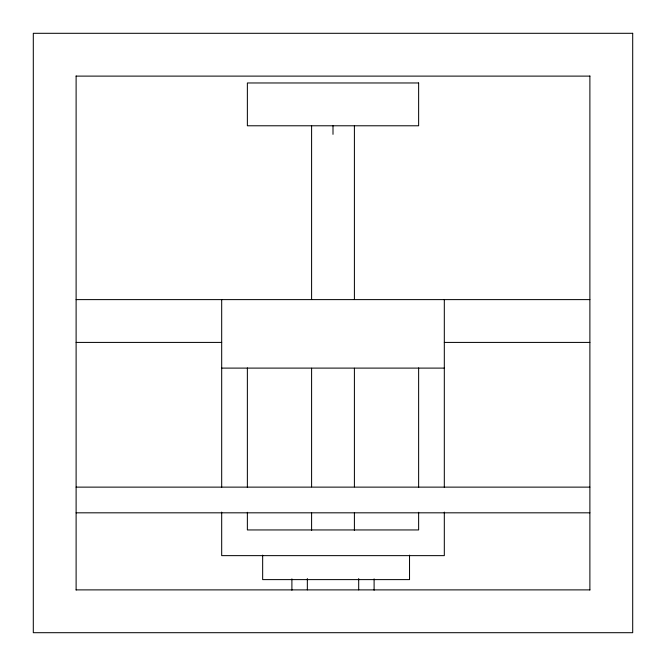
<?xml version="1.0" encoding="UTF-8"?>
<svg xmlns="http://www.w3.org/2000/svg" width="666" height="666" viewBox="0 0 666 666"><rect width="100%" height="100%" fill="white"/><g stroke="black" fill="none" stroke-linecap="round" stroke-linejoin="round"><path stroke-width="1" d="M76.115 76.115L589.885 76.115M76.115 299.608L589.885 299.608M76.115 342.416L221.686 342.416M444.314 342.416L589.885 342.416M221.686 368.107L444.314 368.107M76.115 487.129L589.885 487.129M76.115 512.82L589.885 512.82M76.115 589.885L589.885 589.885M589.885 75.966L589.885 590.034M444.314 299.608L444.314 487.354M444.314 512.096L444.314 555.635L221.686 555.635L221.686 512.096M418.631 367.89L418.631 487.404M418.631 512.287L418.631 529.945L247.369 529.945L247.369 512.287M409.532 555.144L409.532 579.611L262.662 579.611L262.662 555.144M374.101 578.879L374.101 590.259M358.691 578.579L358.691 589.885M354.404 125.782L354.404 299.55M354.404 368.223L354.404 486.846M354.404 512.862L354.404 530.552M333 125.782L333 134.341M311.596 125.782L311.596 299.55M311.596 368.223L311.596 486.846M311.596 512.862L311.596 530.552M307.342 578.579L307.342 589.885M291.899 578.879L291.899 590.259M247.369 367.89L247.369 487.404M221.686 299.608L221.686 487.354M76.115 75.966L76.115 590.034M632.7 33.3L33.3 33.3L33.3 632.7L632.7 632.7L632.7 33.3M418.631 82.967L247.369 82.967L247.369 125.782L418.631 125.782L418.631 82.967"/></g></svg>
